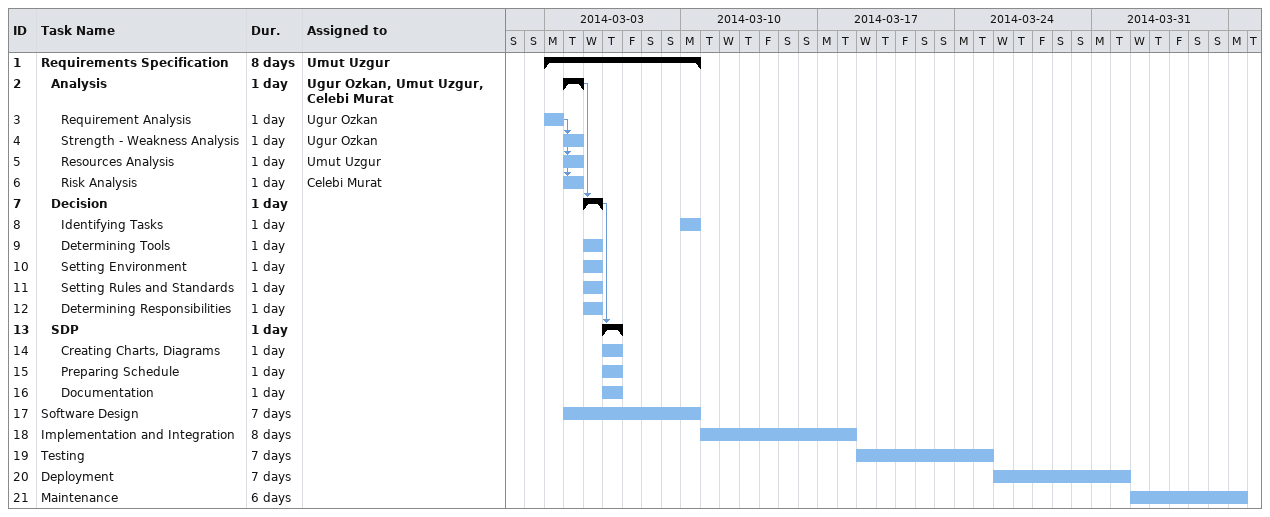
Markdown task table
| ID | Level | Task | Duration | Start | Finish | Predecessors | Resources |
|---|---|---|---|---|---|---|---|
| 1 | 1 | **Requirements Specification** | 8d | 2014-03-03 | 2014-03-10 |  | Umut Uzgur |
| 2 | 2 | **Analysis** | 1d | 2014-03-04 | 2014-03-04 |  | Ugur Ozkan, Umut Uzgur, Celebi Murat |
| 3 | 3 | Requirement Analysis | 1d | 2014-03-03 | 2014-03-03 |  | Ugur Ozkan |
| 4 | 3 | Strength - Weakness Analysis | 1d | 2014-03-04 | 2014-03-04 | 3 | Ugur Ozkan |
| 5 | 3 | Resources Analysis | 1d | 2014-03-04 | 2014-03-04 | 3 | Umut Uzgur |
| 6 | 3 | Risk Analysis | 1d | 2014-03-04 | 2014-03-04 | 3 | Celebi Murat |
| 7 | 2 | **Decision** | 1d | 2014-03-05 | 2014-03-05 | 2 |  |
| 8 | 3 | Identifying Tasks | 1d | 2014-03-10 | 2014-03-10 |  |  |
| 9 | 3 | Determining Tools | 1d | 2014-03-05 | 2014-03-05 |  |  |
| 10 | 3 | Setting Environment | 1d | 2014-03-05 | 2014-03-05 |  |  |
| 11 | 3 | Setting Rules and Standards | 1d | 2014-03-05 | 2014-03-05 |  |  |
| 12 | 3 | Determining Responsibilities | 1d | 2014-03-05 | 2014-03-05 |  |  |
| 13 | 2 | **SDP** | 1d | 2014-03-06 | 2014-03-06 | 7 |  |
| 14 | 3 | Creating Charts, Diagrams | 1d | 2014-03-06 | 2014-03-06 |  |  |
| 15 | 3 | Preparing Schedule | 1d | 2014-03-06 | 2014-03-06 |  |  |
| 16 | 3 | Documentation | 1d | 2014-03-06 | 2014-03-06 |  |  |
| 17 | 1 | Software Design | 7d | 2014-03-04 | 2014-03-10 |  |  |
| 18 | 1 | Implementation and Integration | 8d | 2014-03-11 | 2014-03-18 |  |  |
| 19 | 1 | Testing | 7d | 2014-03-19 | 2014-03-25 |  |  |
| 20 | 1 | Deployment | 7d | 2014-03-26 | 2014-04-01 |  |  |
| 21 | 1 | Maintenance | 6d | 2014-04-02 | 2014-04-07 |  |  |
